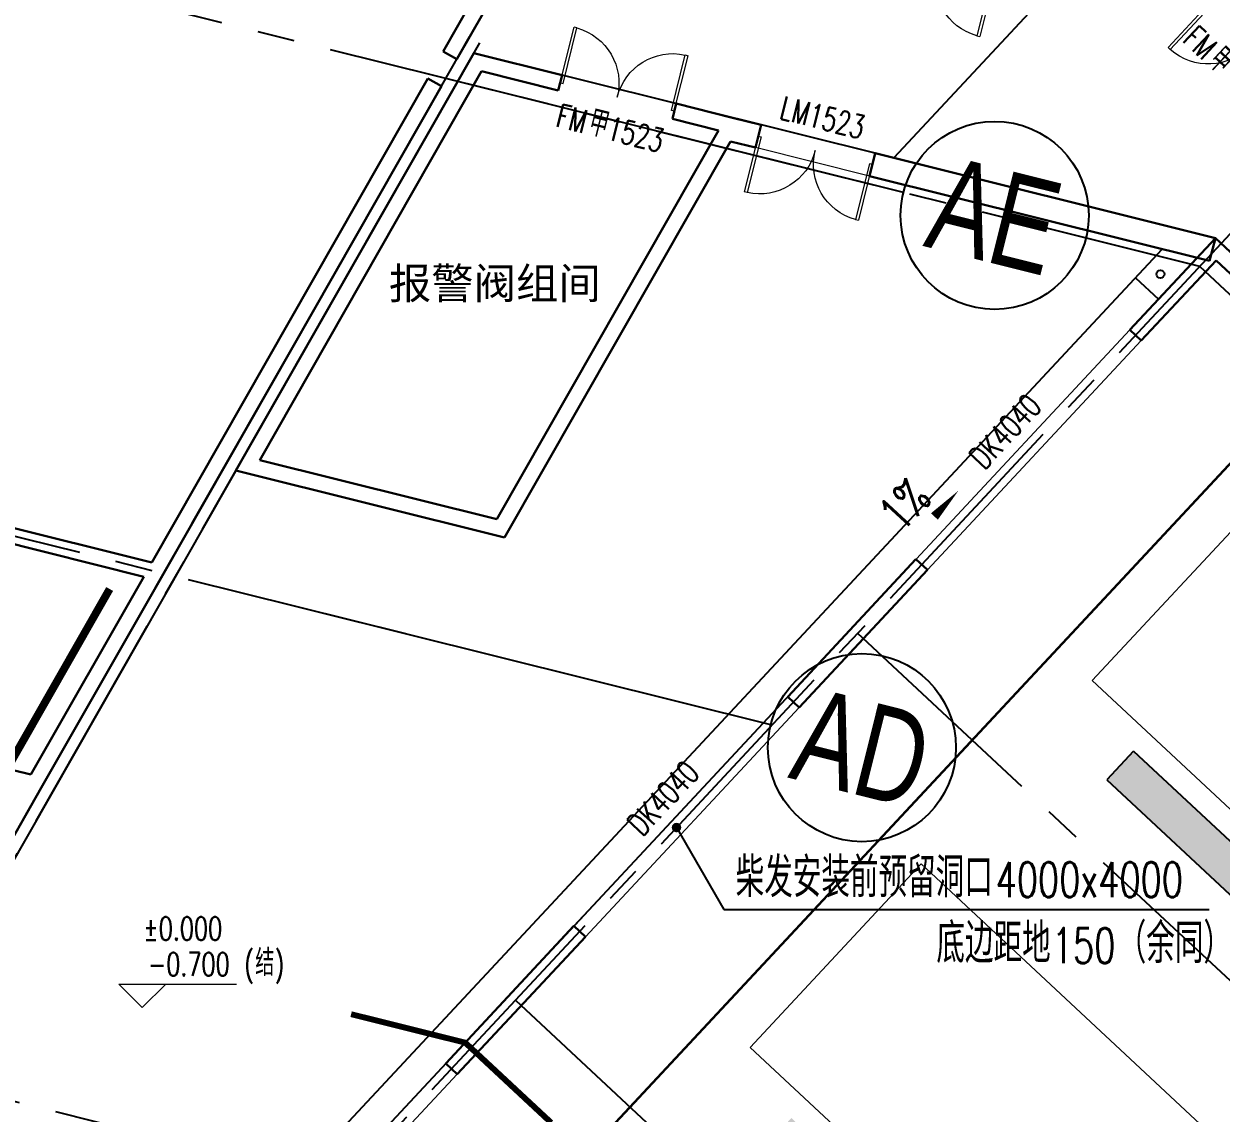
# Model space of a CAD drawing. Extents: x 138868 to 1251000, y -188972 to 132579.
# Drawn here: x 260210 to 275486, y -99604 to -85706 of the extents above; entities that cross this region are included whole.
import ezdxf
from ezdxf.enums import TextEntityAlignment as Align

# ---------------------------------------------------------------- set-up
doc = ezdxf.new("R2010")
doc.units = 0
doc.linetypes.add('CENTER2', pattern=[28.575, 19.05, -3.175, 3.175, -3.175])
doc.linetypes.add('DASHDOT', pattern=[1, 0.5, -0.25, 0, -0.25])
doc.layers.get('0').update_dxf_attribs({"color": 8})
doc.layers.get('Defpoints').update_dxf_attribs({"color": 8})
for name, color, linetype in [('#幕墙线-平面', 8, 'Continuous'), ('#标注', 8, 'Continuous'), ('#轴线', 8, 'CENTER2'), ('A-FLOR', 8, 'Continuous'), ('A-FLOR-GRND', 8, 'Continuous'), ('A-FLOR-PIPE', 8, 'Continuous'), ('A-THERMAL', 8, 'Continuous'), ('CURTWALL', 8, 'Continuous'), ('DIM_LEAD', 8, 'Continuous'), ('DIM_SYMB', 8, 'Continuous'), ('WINDOW_TEXT', 8, 'Continuous'), ('数据中心轮廓线', 8, 'Continuous')]:
    doc.layers.add(name, color=color, linetype=linetype)
for name, color, linetype, lineweight in [('DIM_ELEV', 8, 'Continuous', 5), ('DOOR_FIRE', 8, 'Continuous', 13), ('DOOR_FIRE_TEXT', 8, 'Continuous', 9), ('DOTE', 8, 'DASHDOT', 5), ('E', 8, 'Continuous', 9), ('PUB_TEXT', 8, 'Continuous', 5), ('WALL', 8, 'Continuous', 30), ('WINDOW', 8, 'Continuous', 13), ('阻尼器布置', 8, 'Continuous', 9)]:
    doc.layers.add(name, color=color, linetype=linetype, lineweight=lineweight)
doc.styles.add('_TCH_DIM', font='SIMPLEX', dxfattribs={"bigfont": 'GBCBIG'})
doc.styles.add('_TCH_WINDOW', font='SIMPLEX', dxfattribs={"height": 3.5, "bigfont": 'GBCBIG'})
doc.styles.add('JHZX', font='jrs.shx', dxfattribs={"width": 0.6, "bigfont": 'jhz.shx'})
doc.styles.get("Standard").update_dxf_attribs({"font": 'arial.ttf'})
doc.dimstyles.new('JZBZ-300', dxfattribs={"dimscale": 300, "dimtxt": 3, "dimasz": 1.5, "dimexe": 1, "dimexo": 1, "dimgap": 0.5, "dimtad": 1, "dimdec": 0, "dimdsep": 46, "dimtxsty": 'JHZX', "dimblk1": 'ARCHTICK', "dimblk2": 'ARCHTICK', "dimsah": 1, "dimcen": 0, "dimclrd": 1, "dimclre": 1, "dimclrt": 2, "dimadec": 1, "dimazin": 2, "dimtfac": 1, "dimtdec": 0, "dimtix": 1, "dimtmove": 0, "dimatfit": 3, "dimfxl": 1, "dimtolj": 1, "dimlwd": -1, "dimlwe": -1, "dimarcsym": 1})

# ---------------------------------------------------------------- blocks, each defined once
blk = doc.blocks.new('yougou')
at = {"layer": 'A-FLOR-PIPE'}
h = blk.add_hatch(dxfattribs=at)
h.set_pattern_fill('TRIANG', color=256, scale=100)
h.set_pattern_definition([(60, (-1254643.84, -298610.17), (-142.87495, 247.46673), [142.875, -142.875]), (120, (-1254643.84, -298610.17), (-285.74995, 3e-05), [142.875, -142.875]), (0, (-1254715.27, -298486.43), (142.875, 247.4667), [142.875, -142.875])])
h.paths.add_polyline_path([(-13264.9, -14224.8), (-8900.1, -9544.2), (-4535.3, -4863.5), (0, 0), (-7158.3, 6675.3), (-7499.3, 6309.6), (-706.7, -24.7), (-4730.5, -4339.7), (-11532.1, 2002.9), (-11873.1, 1637.2), (-5364, -4432.5), (-9387.8, -8747.5), (-15896.8, -2677.7), (-16237.8, -3043.4), (-9948.2, -8908.6), (-13972, -13223.6), (-20261.6, -7358.4), (-20602.6, -7724.1), (-14532.4, -13384.7), (-18556.2, -17699.7), (-18885.3, -17392.8), (-20128.6, -16233.4), (-23396.6, -19737.9), (-23030.9, -20078.9), (-20103.9, -16940), (-19409.1, -17587.9), (-21482.8, -19811.6), (-21844, -20993.3), (-21365.9, -21139.4), (-21038.4, -20068.2), (-19316.3, -18221.5), (-18731.2, -18767.1), (-19744.7, -19854), (-19527, -21626.9), (-19030.8, -21566), (-19220, -20024.5), (-18418.8, -19165.2), (-18137.5, -21456.3), (-17641.2, -21395.3), (-17910, -19206.1)])
for p, q in [((-7167.3, 6683.6), (-7508.3, 6317.9)), ((-7167.3, 6683.6), (0, 0)), ((-7508.3, 6317.9), (-706.7, -24.7))]:
    blk.add_line(p, q, dxfattribs=at)
blk = doc.blocks.new('$WINLIB2D$00000007')
for points in [[(-0.5, 0.5), (0.5, 0.5)], [(-0.5, 0.5), (-0.5, -0.5)], [(0.5, 0.5), (0.5, -0.5)], [(-0.5, -0.5), (0.5, -0.5)]]:
    blk.add_lwpolyline(points)
blk = doc.blocks.new('$DorLib2D$00000002')
for p, q in [((-0.5, 0), (-0.5, 0.4875)), ((-0.475, 0.4875), (-0.5, 0.4875)), ((-0.475, 0), (-0.475, 0.4875)), ((0.475, 0), (0.475, 0.4875)), ((0.475, 0.4875), (0.5, 0.4875)), ((0.5, 0), (0.5, 0.4875)), ((-0.5, 0), (-0.475, 0)), ((0.5, 0), (0.475, 0))]:
    blk.add_line(p, q)
for centre, start, end in [((-0.4875, 0), 0, 88.53072), ((0.4875, 0), 91.46928, 180)]:
    blk.add_arc(centre, 0.4875, start, end)
blk = doc.blocks.new('A$C27be4f04')
at = {"layer": 'A-FLOR'}
blk.add_lwpolyline([(44004, -54691), (73367, -23202, 0.004225), (71639, -21977), (68247, -25614), (65541, -23090), (62507, -26344), (57150, -25009), (46074, -44427), (43111, -49620), (43112, -49621), (41533, -52388)], format="xyb", close=True, dxfattribs=at)
blk.add_lwpolyline([(73367, -23202, 30, 30, -0.015695), (79603, -28005, 30, 30, -0.432715), (80317, -38770, 30, 30, 0), (80317, -38770, 30, 30, 0), (58913, -61723, 30, 30, 0), (58689, -61953, 30, 30, 0), (58356, -62261, 30, 30, -0.359534), (48935, -62499, 30, 30, 0.018226), (44260, -59101, 30, 30, 0), (41530, -57344, 30, 30, 0), (45928, -52631, 30, 30, 0), (45913, -52643, 30, 30, 0), (73367, -23202, 0, 0, 0)], format="xyseb", dxfattribs=at)
at = {"layer": 'A-FLOR-GRND', "ltscale": 5}
blk.add_lwpolyline([(66034, -16886, -0.03477), (80365, -27078, -0.432715), (81195, -39589), (59791, -62541, -0.3894), (48195, -63444, 0.026639), (41387, -58667)], format="xyb", dxfattribs=at)
at = {"layer": 'A-FLOR-PIPE'}
for p, q in [((44085, -50938), (65934, -27508)), ((65593, -27874), (65886, -28146)), ((44377, -51211), (62246, -32050))]:
    blk.add_line(p, q, dxfattribs=at)
blk.add_circle((65910, -27827), 50, dxfattribs=at)
at = {"layer": 'A-THERMAL', "ltscale": 5}
blk.add_lwpolyline([(64522, -17338, -0.036873), (79622, -27982, -0.432715), (80339, -38791), (58935, -61743, -0.3894), (48917, -62523, 0.028138), (41603, -57425, 0.028138)], format="xyb", dxfattribs=at)
at = {"layer": 'CURTWALL'}
blk.add_lwpolyline([(64661, -17106, -0.036873), (79793, -27774, -0.432715), (80537, -38975), (59133, -61928, -0.3894), (48750, -62735, 0.028138), (41461, -57654, 0.028138)], format="xyb", dxfattribs=at)
at = {"layer": 'DIM_ELEV'}
for p, q in [((52918, -37187), (52618, -36887)), ((52618, -36887), (54120, -36887)), ((52918, -37187), (53218, -36887))]:
    blk.add_line(p, q, dxfattribs=at)
at = {"layer": 'DIM_LEAD'}
for p, q in [((59735, -34889), (60339, -35936)), ((60339, -35936), (66531, -35936))]:
    blk.add_line(p, q, dxfattribs=at)
at = {"layer": 'DIM_LEAD', "const_width": 60}
blk.add_lwpolyline([(59720, -34863, 1), (59750, -34915, 1)], format="xyb", close=True, dxfattribs=at)
at = {"layer": 'DIM_SYMB'}
blk.add_lwpolyline([(62454, -31533, 0, 0, 0), (63333, -30590, 0, 120, 0), (63026, -30920, 0, 0, 0)], format="xyseb", dxfattribs=at)
at = {"layer": 'DIM_SYMB', "const_width": 75}
blk.add_lwpolyline([(55583, -37271), (57039, -37634), (58136, -38656)], dxfattribs=at)
at = {"layer": 'DOTE'}
blk.add_arc((0, -124900), 127950, 43.11527, 122.86793, dxfattribs=at)
at = {"layer": 'E', "elevation": 0}
for points in [[(67221, -30673), (65039, -33014), (70890, -38470), (73072, -36129)], [(62856, -35354), (60674, -37694), (66525, -43150), (68707, -40810)]]:
    blk.add_lwpolyline(points, close=True, dxfattribs=at)
at = {"layer": 'WALL'}
for p, q in [((57108, -24375), (56759, -24986)), ((56933, -25086), (57282, -24474)), ((54113, -30332), (57150, -25009)), ((56759, -24986), (56933, -25086)), ((58275, -25289), (57150, -25009)), ((53040, -31507), (56563, -25330)), ((54418, -30202), (57248, -25239)), ((56563, -25330), (56737, -25429)), ((57248, -25239), (58227, -25483)), ((58227, -25483), (58275, -25289)), ((53176, -31672), (56737, -25429)), ((59731, -25652), (59682, -25846)), ((60449, -25831), (59731, -25652)), ((59682, -25846), (60272, -25993)), ((60814, -25922), (60449, -25831)), ((60741, -26213), (60814, -25922)), ((57441, -30956), (60272, -25993)), ((57540, -31187), (60422, -26134)), ((60422, -26134), (60741, -26213)), ((62269, -26285), (62197, -26576)), ((66611, -27368), (62269, -26285)), ((62197, -26576), (66538, -27659)), ((66611, -27369), (65519, -28539)), ((66538, -27659), (66611, -27368)), ((76630, -36713), (66611, -27369)), ((65666, -28676), (66620, -27652)), ((66620, -27652), (76494, -36859)), ((65519, -28539), (65666, -28676)), ((45500, -29627), (53040, -31507)), ((45355, -29797), (52937, -31688)), ((57441, -30956), (54418, -30202)), ((57540, -31187), (54113, -30332)), ((62791, -31465), (61155, -33220)), ((62938, -31601), (62791, -31465)), ((61301, -33356), (62938, -31601)), ((51496, -34214), (52937, -31688)), ((51630, -34382), (53176, -31672)), ((43513, -32224), (51496, -34214)), ((61155, -33220), (61301, -33356)), ((49960, -37312), (51630, -34382)), ((58427, -36145), (56790, -37901)), ((58573, -36282), (58427, -36145)), ((56936, -38037), (58573, -36282)), ((56790, -37901), (56936, -38037))]:
    blk.add_line(p, q, dxfattribs=at)
at = {"layer": 'WINDOW'}
blk.add_line((62197, -26576), (60741, -26213), dxfattribs=at)
at = {"layer": '数据中心轮廓线'}
blk.add_lwpolyline([(64815, -16849, -0.036873), (79984, -27542, -0.432715), (80756, -39179), (59352, -62132, -0.3894), (48565, -62971, 0.028129), (41306, -57911, 0.028129)], format="xyb", dxfattribs=at)
at = {"layer": '阻尼器布置', "ltscale": 0.5, "const_width": 100}
blk.add_lwpolyline([(49296, -37466), (52502, -31845)], dxfattribs=at)
at = {"layer": 'A-FLOR-PIPE'}
blk.add_blockref('yougou', (72733, -40599), dxfattribs=at)
at = {"layer": 'DOOR_FIRE', "zscale": 200}
for p, xscale, yscale, rotation in [((63054, -23904), -1500.000000000001, 1500.000000000001, 166.0000000000902), ((67055, -24913), -1500, 1500, 137.0000000001537), ((58979, -25568), -1500, 1500, 346.0000000000894)]:
    blk.add_blockref('$DorLib2D$00000002', p, dxfattribs=dict(at, xscale=xscale, yscale=yscale, rotation=rotation))
at = {"layer": 'WINDOW'}
ref = blk.add_blockref('$DorLib2D$00000002', (61505, -26249), dxfattribs=dict(at, xscale=-1500, yscale=1500, zscale=-1500, rotation=166.00000000009))
ref.add_attrib('A', 'LM1523', (61035, -25842), dxfattribs={"layer": 'WINDOW_TEXT', "height": 297.5, "rotation": 346, "style": '_TCH_WINDOW', "width": 0.705882})
ref = blk.add_blockref('$WINLIB2D$00000007', (64229, -30070), dxfattribs=dict(at, xscale=4000, yscale=200, zscale=4000, rotation=47.00000000000455))
ref.add_attrib('A', 'DK4040', (63664, -30337), dxfattribs={"layer": 'WINDOW_TEXT', "height": 297.5, "rotation": 47, "style": '_TCH_WINDOW', "width": 0.705882})
ref = blk.add_blockref('$WINLIB2D$00000007', (59864, -34751), dxfattribs=dict(at, xscale=4000, yscale=200, zscale=4000, rotation=47.00000000000455))
ref.add_attrib('A', 'DK4040', (59299, -35017), dxfattribs={"layer": 'WINDOW_TEXT', "height": 297.5, "rotation": 47, "style": '_TCH_WINDOW', "width": 0.705882})
ref = blk.add_blockref('$WINLIB2D$00000007', (55499, -39432), dxfattribs=dict(at, xscale=4000, yscale=200, zscale=4000, rotation=47.00000000000455))
ref.add_attrib('A', 'DK4040', (54934, -39698), dxfattribs={"layer": 'WINDOW_TEXT', "height": 297.5, "rotation": 47, "style": '_TCH_WINDOW', "width": 0.705882})
at = {"layer": 'DOOR_FIRE_TEXT', "style": '_TCH_WINDOW', "width": 0.705882}
for s, rotation, p in [('FM', 317, (66178, -24853)), ('FM', 346, (58182, -25941)), ('1523', 346, (58828, -26102))]:
    blk.add_text(s, height=297.5, rotation=rotation, dxfattribs=at).set_placement(p)
at = {"layer": 'DOOR_FIRE_TEXT', "style": '_TCH_WINDOW'}
for rotation, p in [(317, (66485, -25139)), (346, (58589, -26042))]:
    blk.add_text('甲', height=338, rotation=rotation, dxfattribs=at).set_placement(p)
at = {"layer": 'PUB_TEXT'}
blk.add_text('报警阀组间', height=396.5, dxfattribs=at).set_placement((56065, -28143))
at = {"layer": 'PUB_TEXT', "style": '_TCH_DIM', "width": 0.705882}
blk.add_text('1%', height=446.2, rotation=47, dxfattribs=at).set_placement((62605, -31141))
at = {"layer": 'PUB_TEXT', "style": '_TCH_DIM'}
for s, height, p in [('柴发安装前预留洞口', 506.4, (60490, -35778)), ('（余同）', 506.4, (65365, -36618)), ('底边距地', 506.4, (63051, -36618)), ('结', 338, (54360, -36782))]:
    blk.add_text(s, height=height, dxfattribs=at).set_placement(p)
at = {"layer": 'PUB_TEXT', "style": '_TCH_DIM', "width": 0.705882}
for s, height, p in [('4000x4000', 446.2, (63808, -35778)), ('%%P0.000', 297.5, (52930, -36327)), ('150', 446.2, (64525, -36618)), ('-0.700', 297.5, (52990, -36782)), ('(', 298, (54220, -36782)), (')', 298, (54606, -36782))]:
    blk.add_text(s, height=height, dxfattribs=at).set_placement(p)
blk = doc.blocks.new('*U3167')
blk.add_line((20, 0), (0, 0))
blk.add_circle((24, 0), 4)
at = {"style": 'JHZX', "width": 0.75}
blk.add_attdef('AXES', text='', height=4, dxfattribs=at).set_placement((24, 0), align=Align.MIDDLE_CENTER)
blk = doc.blocks.new('_ARCHTICK')
at = {"color": 0, "linetype": 'ByBlock', "const_width": 0.15}
blk.add_lwpolyline([(-0.5, -0.5), (0.5, 0.5)], dxfattribs=at)
blk = doc.blocks.new('*D3348')
at = {"layer": '#标注', "ltscale": 300, "transparency": 16777216}
for p, q in [((146691, -69158), (145494, -66906)), ((299030, -89214), (300769, -87349))]:
    blk.add_line(p, q, dxfattribs=at)
blk.add_arc((208802, -185972), 134550, 47, 118, dxfattribs=at)
at = {"layer": 'Defpoints', "color": 0, "ltscale": 300, "transparency": 16777216}
for p in [(253347, -59009), (146832, -69423), (298826, -89433), (208802, -185972)]:
    blk.add_point(p, dxfattribs=at)
at = {"layer": '#标注', "ltscale": 300, "transparency": 16777216, "xscale": 450, "yscale": 450, "zscale": 450}
for p, rotation in [((145635, -67171), 207.9999999999996), ((300565, -87568), 316.9999999936651)]:
    blk.add_blockref('_ARCHTICK', p, dxfattribs=dict(at, rotation=rotation))
at = {"layer": '#标注', "ltscale": 300, "transparency": 16777216, "insert": (226443, -51978), "char_height": 900, "attachment_point": 5, "rotation": 352.5, "style": 'JHZX'}
blk.add_mtext('\\A1;71°', dxfattribs=at)
blk = doc.blocks.new('*D3349')
at = {"layer": '#标注', "ltscale": 300, "transparency": 16777216}
for p, q in [((274351, -71052), (275020, -69879)), ((299030, -89214), (299951, -88226))]:
    blk.add_line(p, q, dxfattribs=at)
blk.add_arc((208802, -185972), 133350, 47, 60.3, dxfattribs=at)
at = {"layer": 'Defpoints', "color": 0, "ltscale": 300, "transparency": 16777216}
for p in [(274203, -71312), (291936, -81707), (298826, -89433), (208802, -185972)]:
    blk.add_point(p, dxfattribs=at)
at = {"layer": '#标注', "ltscale": 300, "transparency": 16777216, "xscale": 450, "yscale": 450, "zscale": 450}
for p, rotation in [((274871, -70140), 150.2999999171138), ((299746, -88446), 316.9999999936651)]:
    blk.add_blockref('_ARCHTICK', p, dxfattribs=dict(at, rotation=rotation))
at = {"layer": '#标注', "ltscale": 300, "transparency": 16777216, "insert": (288196, -78087), "char_height": 900, "attachment_point": 5, "rotation": 323.65, "style": 'JHZX'}
blk.add_mtext('\\A1;13.3°', dxfattribs=at)
blk = doc.blocks.new('*D3350')
at = {"layer": '#标注', "ltscale": 300, "transparency": 16777216}
for p, q in [((240808, -57601), (241135, -56292)), ((274351, -71052), (275020, -69879))]:
    blk.add_line(p, q, dxfattribs=at)
blk.add_arc((208802, -185972), 133350, 60.3, 76, dxfattribs=at)
at = {"layer": 'Defpoints', "color": 0, "ltscale": 300, "transparency": 16777216}
for p in [(240736, -57893), (264031, -64596), (274203, -71312), (208802, -185972)]:
    blk.add_point(p, dxfattribs=at)
at = {"layer": '#标注', "ltscale": 300, "transparency": 16777216, "xscale": 450, "yscale": 450, "zscale": 450}
for p, rotation in [((241062, -56583), 165.999999999999), ((274871, -70140), 330.2999999171137)]:
    blk.add_blockref('_ARCHTICK', p, dxfattribs=dict(at, rotation=rotation))
at = {"layer": '#标注', "ltscale": 300, "transparency": 16777216, "insert": (258655, -61644), "char_height": 900, "attachment_point": 5, "rotation": 338.15, "style": 'JHZX'}
blk.add_mtext('\\A1;15.7°', dxfattribs=at)

msp = doc.modelspace()

# ---------------------------------------------------------------- linework, layer by layer
at = {"layer": '#幕墙线-平面', "ltscale": 500}
msp.add_lwpolyline([(156928.4, -71145.1, 0.0006187), (156644.4, -71273.8, 0.4324632), (152892.4, -82312), (167625.3, -110020.5, 0.3897333), (177836.5, -113619.5, -0.2739153), (257366.8, -124043, 0.3894), (268154.3, -123203.8), (289558.2, -100250.9, 0.4327153), (288785.7, -88613.5, 0.0656468), (260815, -71208.1, 0.0656468)], format="xyb", dxfattribs=at)
at = {"layer": '#幕墙线-平面'}
msp.add_lwpolyline([(288595.3, -88845.3, 0.0655389), (260740.3, -71503.7, 0.0655389)], format="xyb", dxfattribs=at)
at = {"layer": '#轴线', "ltscale": 150}
for p, q in [((243245.4, -125585.9), (274202.5, -71312.2)), ((243375.7, -125660.1), (274332.8, -71386.6)), ((275212.9, -88801.5), (216192.7, -74086.1)), ((265081.5, -93489.7), (214499.2, -80878.2)), ((247881.6, -118110.7), (281574.2, -81979.8)), ((263388.1, -100281.8), (212805.8, -87670.2)), ((275212.9, -88801.5), (290351.9, -102918.8)), ((270848.1, -93482.1), (285987.1, -107599.5)), ((266483.3, -98162.8), (281622.3, -112280.2))]:
    msp.add_line(p, q, dxfattribs=at)
msp.add_arc((208802, -185971.6), 124900, 45.623668, 118.956278, dxfattribs=at)

# ---------------------------------------------------------------- block references
at = {"layer": '#幕墙线-平面', "ltscale": 300}
msp.add_blockref('A$C27be4f04', (208802, -61071.6), dxfattribs=at)
at = {"layer": '#标注', "xscale": 300, "yscale": 300, "rotation": 345.9999999999856}
for p, values in [((265610.6, -86407.4), {'AXES': 'AE'}), ((263917.2, -93199.4), {'AXES': 'AD'}), ((262223.7, -99991.5), {'AXES': 'AC'})]:
    msp.add_blockref('*U3167', p, dxfattribs=at).add_auto_attribs(values)

# ---------------------------------------------------------------- dimensions: what is measured, and where the dimension line sits
at = {"layer": '#标注', "ltscale": 300}
for base, p1, p2, picture, middle in [((253346.6, -59009.1), (298825.8, -89432.9), (146831.7, -69422.5), '*D3348', (226442.6, -51977.8)), ((264030.7, -64596.1), (274202.5, -71312.2), (240735.7, -57892.6), '*D3350', (258655.2, -61644.4)), ((291935.7, -81707.5), (298825.8, -89432.9), (274202.5, -71312.2), '*D3349', (288196.3, -78086.7))]:
    dim = msp.add_angular_dim_3p(base=base, center=(208802, -185971.6), p1=p1, p2=p2, dimstyle='JZBZ-300', override={"dimclrd": 256, "dimclre": 256, "dimclrt": 256}, dxfattribs=at)
    dim.commit()
    dim.dimension.update_dxf_attribs({"geometry": picture, "text_midpoint": middle})

doc.saveas('drawing.dxf')
